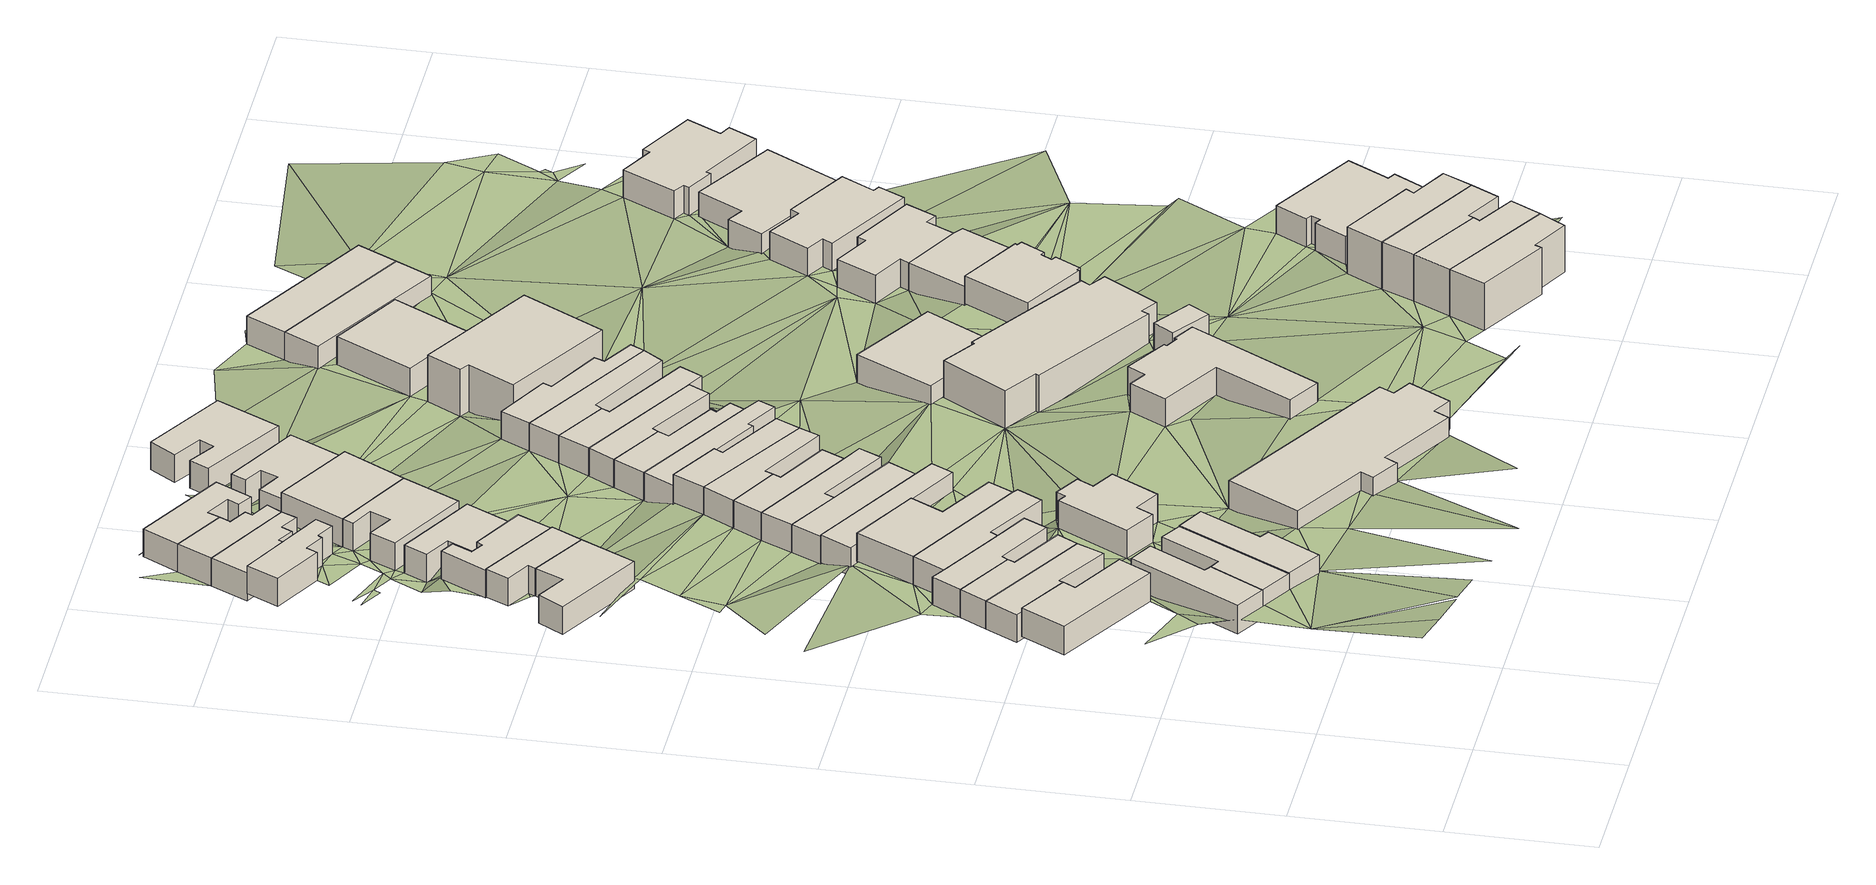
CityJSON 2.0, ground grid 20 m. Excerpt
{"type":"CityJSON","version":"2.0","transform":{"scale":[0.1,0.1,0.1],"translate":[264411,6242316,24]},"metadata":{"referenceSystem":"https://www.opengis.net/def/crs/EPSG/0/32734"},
"CityObjects":{
"building1":{"type":"Building","attributes":{"address":"71 Roberts Road Woodstock 7925 Cape Town","building":"house","building:levels":1,"building_height":4.1,"plus_code":"4FRW3F82+VGG","ground_height":31.85,"roof_height":35.95},"geometry":[{"type":"Solid","lod":"1","boundaries":[[[[0,1,2,3]],[[1,4,5,2]],[[4,6,7,5]],[[6,8,9,7]],[[8,10,11,9]],[[10,0,3,11]],[[3,2,5,7,9,11]],[[10,8,6,4,1,0]]]]}]},
"building2":{"type":"Building","attributes":{"address":"24 Salisbury Street Woodstock 7925 Cape Town","building":"house","building:levels":1,"building_height":4.1,"plus_code":"4FRW3F82+RHJ","ground_height":31.85,"roof_height":35.95},"geometry":[{"type":"Solid","lod":"1","boundaries":[[[[12,13,14,15]],[[13,16,17,14]],[[16,18,19,17]],[[18,20,21,19]],[[20,22,23,21]],[[22,12,15,23]],[[15,14,17,19,21,23]],[[22,20,18,16,13,12]]]]}]},
"building3":{"type":"Building","attributes":{"address":"22 Salisbury Street Woodstock 7925 Cape Town","building":"house","building:levels":1,"building_height":4.1,"plus_code":"4FRW3F82+RH3","ground_height":31.85,"roof_height":35.95},"geometry":[{"type":"Solid","lod":"1","boundaries":[[[[24,25,26,27]],[[25,28,29,26]],[[28,12,15,29]],[[12,22,23,15]],[[22,30,31,23]],[[30,24,27,31]],[[27,26,29,15,23,31]],[[30,22,12,28,25,24]]]]}]},
"building4":{"type":"Building","attributes":{"address":"69 Roberts Road Woodstock Cape Town","building":"house","building:levels":1,"building_height":4.1,"plus_code":"4FRW3F82+VGX","ground_height":30.34,"roof_height":34.44},"geometry":[{"type":"Solid","lod":"1","boundaries":[[[[32,33,34,35]],[[33,36,37,34]],[[36,38,39,37]],[[38,40,41,39]],[[40,42,43,41]],[[42,32,35,43]],[[35,34,37,39,41,43]],[[42,40,38,36,33,32]]]]}]},
"building5":{"type":"Building","attributes":{"address":"67 Roberts Road Woodstock Cape Town","building":"house","building:levels":1,"building_height":4.1,"plus_code":"4FRW3F82+WH3","ground_height":30.34,"roof_height":34.44},"geometry":[{"type":"Solid","lod":"1","boundaries":[[[[32,42,43,35]],[[42,44,45,43]],[[44,46,47,45]],[[46,48,49,47]],[[48,50,51,49]],[[50,32,35,51]],[[35,43,45,47,49,51]],[[50,48,46,44,42,32]]]]}]},
"building6":{"type":"Building","attributes":{"address":"20 Salisbury Street Woodstock 7925 Cape Town","building":"house","building:levels":1,"building_height":4.1,"plus_code":"4FRW3F82+RH9","ground_height":31.98,"roof_height":36.08},"geometry":[{"type":"Solid","lod":"1","boundaries":[[[[52,53,54,55]],[[53,56,57,54]],[[56,58,59,57]],[[58,60,61,59]],[[60,62,63,61]],[[62,52,55,63]],[[55,54,57,59,61,63]],[[62,60,58,56,53,52]]]]}]},
"building7":{"type":"Building","attributes":{"address":"65 Roberts Road Woodstock Cape Town","building":"house","building:levels":1,"building_height":4.1,"plus_code":"4FRW3F82+WHC","ground_height":30.33,"roof_height":34.43},"geometry":[{"type":"Solid","lod":"1","boundaries":[[[[50,48,49,51]],[[48,64,65,49]],[[64,66,67,65]],[[66,68,69,67]],[[68,70,71,69]],[[70,72,73,71]],[[72,74,75,73]],[[74,50,51,75]],[[51,49,65,67,69,71,73,75]],[[74,72,70,68,66,64,48,50]]]]}]},
"building8":{"type":"Building","attributes":{"address":"40 Roberts Road Woodstock Cape Town","building":"house","building:levels":1,"building_height":4.1,"plus_code":"4FRW3F92+3GX","ground_height":27.06,"roof_height":31.16},"geometry":[{"type":"Solid","lod":"1","boundaries":[[[[76,77,78,79]],[[77,80,81,78]],[[80,82,83,81]],[[82,84,85,83]],[[84,86,87,85]],[[86,76,79,87]],[[79,78,81,83,85,87]],[[86,84,82,80,77,76]]]]}]},
"building9":{"type":"Building","attributes":{"address":"63 Roberts Road Woodstock Cape Town","building":"house","building:levels":1,"building_height":4.1,"plus_code":"4FRW3F82+WHQ","ground_height":30.33,"roof_height":34.43},"geometry":[{"type":"Solid","lod":"1","boundaries":[[[[72,70,71,73]],[[70,88,89,71]],[[88,90,91,89]],[[90,92,93,91]],[[92,94,95,93]],[[94,96,97,95]],[[96,72,73,97]],[[73,71,89,91,93,95,97]],[[96,94,92,90,88,70,72]]]]}]},
"building10":{"type":"Building","attributes":{"address":"35 Beacontree Lane Woodstock Cape Town","building":"yes","building:levels":1,"building_height":4.1,"plus_code":"4FRW3F82+VJF","ground_height":31.98,"roof_height":36.08},"geometry":[{"type":"Solid","lod":"1","boundaries":[[[[98,99,100,101]],[[99,102,103,100]],[[102,104,105,103]],[[104,106,107,105]],[[106,108,109,107]],[[108,110,111,109]],[[110,112,113,111]],[[112,114,115,113]],[[114,116,117,115]],[[116,98,101,117]],[[101,100,103,105,107,109,111,113,115,117]],[[116,114,112,110,108,106,104,102,99,98]]]]}]},
"building11":{"type":"Building","attributes":{"address":"61 Roberts Road Woodstock Cape Town","building":"house","building:levels":1,"building_height":4.1,"plus_code":"4FRW3F82+XH5","ground_height":30.33,"roof_height":34.43},"geometry":[{"type":"Solid","lod":"1","boundaries":[[[[96,94,95,97]],[[94,118,119,95]],[[118,120,121,119]],[[120,122,123,121]],[[122,124,125,123]],[[124,126,127,125]],[[126,96,97,127]],[[97,95,119,121,123,125,127]],[[126,124,122,120,118,94,96]]]]}]},
"building12":{"type":"Building","attributes":{"address":"38 Roberts Road Woodstock Cape Town","building":"house","building:levels":1,"building_height":4.1,"plus_code":"4FRW3F92+4HC","ground_height":27.06,"roof_height":31.16},"geometry":[{"type":"Solid","lod":"1","boundaries":[[[[76,128,129,79]],[[128,130,131,129]],[[130,132,133,131]],[[132,134,135,133]],[[134,77,78,135]],[[77,76,79,78]],[[79,129,131,133,135,78]],[[77,134,132,130,128,76]]]]}]},
"building13":{"type":"Building","attributes":{"address":"36 Roberts Road Woodstock Cape Town","building":"house","building:levels":1,"building_height":4.1,"plus_code":"4FRW3F92+5H2","ground_height":26.89,"roof_height":30.99},"geometry":[{"type":"Solid","lod":"1","boundaries":[[[[136,137,138,139]],[[137,140,141,138]],[[140,142,143,141]],[[142,144,145,143]],[[144,146,147,145]],[[146,148,149,147]],[[148,150,151,149]],[[150,136,139,151]],[[139,138,141,143,145,147,149,151]],[[150,148,146,144,142,140,137,136]]]]}]},
"building14":{"type":"Building","attributes":{"address":"59 Roberts Road Woodstock Cape Town","building":"house","building:levels":1,"building_height":4.1,"plus_code":"4FRW3F82+XJJ","ground_height":28.74,"roof_height":32.84},"geometry":[{"type":"Solid","lod":"1","boundaries":[[[[152,153,154,155]],[[153,156,157,154]],[[156,158,159,157]],[[158,160,161,159]],[[160,162,163,161]],[[162,164,165,163]],[[164,166,167,165]],[[166,152,155,167]],[[155,154,157,159,161,163,165,167]],[[166,164,162,160,158,156,153,152]]]]}]},
"building15":{"type":"Building","attributes":{"address":"57 Roberts Road Woodstock Cape Town","building":"house","building:levels":1,"building_height":4.1,"plus_code":"4FRW3F82+XJW","ground_height":28.52,"roof_height":32.62},"geometry":[{"type":"Solid","lod":"1","boundaries":[[[[168,169,170,171]],[[169,172,173,170]],[[172,174,175,173]],[[174,176,177,175]],[[176,168,171,177]],[[171,170,173,175,177]],[[176,174,172,169,168]]]]}]},
"building16":{"type":"Building","attributes":{"address":"Kitchener Road Woodstock Cape Town","building":"house","building:levels":1,"building_height":4.1,"plus_code":"4FRW3F92+6GX","ground_height":25.27,"roof_height":29.37},"geometry":[{"type":"Solid","lod":"1","boundaries":[[[[178,179,180,181]],[[179,182,183,180]],[[182,184,185,183]],[[184,186,187,185]],[[186,188,189,187]],[[188,190,191,189]],[[190,192,193,191]],[[192,194,195,193]],[[194,178,181,195]],[[181,180,183,185,187,189,191,193,195]],[[194,192,190,188,186,184,182,179,178]]]]}]},
"building17":{"type":"Building","attributes":{"address":"All Saints Church 44 Roodebloem Road Woodstock Cape Town","building":"church","building:levels":1,"amenity":"place_of_worship","building_height":4.1,"plus_code":"4FRW3F82+QMQ","ground_height":31.98,"roof_height":36.08},"geometry":[{"type":"Solid","lod":"1","boundaries":[[[[196,197,198,199]],[[197,200,201,198]],[[200,202,203,201]],[[202,204,205,203]],[[204,206,207,205]],[[206,208,209,207]],[[208,210,211,209]],[[210,212,213,211]],[[212,214,215,213]],[[214,216,217,215]],[[216,218,219,217]],[[218,196,199,219]],[[199,198,201,203,205,207,209,211,213,215,217,219]],[[218,216,214,212,210,208,206,204,202,200,197,196]]]]}]},
"building18":{"type":"Building","attributes":{"address":"34 Roberts Road Woodstock Cape Town","building":"house","building:levels":1,"building_height":4.1,"plus_code":"4FRW3F92+5H8","ground_height":25.27,"roof_height":29.37},"geometry":[{"type":"Solid","lod":"1","boundaries":[[[[220,221,222,223]],[[221,224,225,222]],[[224,226,227,225]],[[226,228,229,227]],[[228,230,231,229]],[[230,220,223,231]],[[223,222,225,227,229,231]],[[230,228,226,224,221,220]]]]}]},
"building19":{"type":"Building","attributes":{"address":"55 Roberts Road Woodstock Cape Town","building":"house","building:levels":1,"building_height":4.1,"plus_code":"4FRW3F92+2J8","ground_height":28.52,"roof_height":32.62},"geometry":[{"type":"Solid","lod":"1","boundaries":[[[[176,174,175,177]],[[174,232,233,175]],[[232,234,235,233]],[[234,236,237,235]],[[236,238,239,237]],[[238,240,241,239]],[[240,176,177,241]],[[177,175,233,235,237,239,241]],[[240,238,236,234,232,174,176]]]]}]},
"building20":{"type":"Building","attributes":{"address":"Kitchener Road Woodstock Cape Town","building":"house","building:levels":1,"building_height":4.1,"plus_code":"4FRW3F92+7G9","ground_height":24.16,"roof_height":28.26},"geometry":[{"type":"Solid","lod":"1","boundaries":[[[[242,243,244,245]],[[243,246,247,244]],[[246,248,249,247]],[[248,250,251,249]],[[250,252,253,251]],[[252,254,255,253]],[[254,256,257,255]],[[256,242,245,257]],[[245,244,247,249,251,253,255,257]],[[256,254,252,250,248,246,243,242]]]]}]},
"building21":{"type":"Building","attributes":{"address":"53 Roberts Road Woodstock Cape Town","building":"house","building:levels":1,"building_height":4.1,"plus_code":"4FRW3F92+2JH","ground_height":28.52,"roof_height":32.62},"geometry":[{"type":"Solid","lod":"1","boundaries":[[[[240,238,239,241]],[[238,258,259,239]],[[258,260,261,259]],[[260,262,263,261]],[[262,264,265,263]],[[264,240,241,265]],[[241,239,259,261,263,265]],[[264,262,260,258,238,240]]]]}]},
"building22":{"type":"Building","attributes":{"address":"Kitchener Road Woodstock Cape Town","building":"house","building:levels":1,"building_height":4.1,"plus_code":"4FRW3F92+7HF","ground_height":24.16,"roof_height":28.26},"geometry":[{"type":"Solid","lod":"1","boundaries":[[[[266,242,245,267]],[[242,256,257,245]],[[256,268,269,257]],[[268,270,271,269]],[[270,272,273,271]],[[272,274,275,273]],[[274,276,277,275]],[[276,266,267,277]],[[267,245,257,269,271,273,275,277]],[[276,274,272,270,268,256,242,266]]]]}]},
"building23":{"type":"Building","attributes":{"address":"32 Roberts Road Woodstock Cape Town","building":"house","building:levels":1,"building_height":4.1,"plus_code":"4FRW3F92+5HX","ground_height":25.27,"roof_height":29.37},"geometry":[{"type":"Solid","lod":"1","boundaries":[[[[278,279,280,281]],[[279,282,283,280]],[[282,284,285,283]],[[284,286,287,285]],[[286,288,289,287]],[[288,290,291,289]],[[290,292,293,291]],[[292,278,281,293]],[[281,280,283,285,287,289,291,293]],[[292,290,288,286,284,282,279,278]]]]}]},
"building24":{"type":"Building","attributes":{"address":"51 Roberts Road Woodstock Cape Town","building":"house","building:levels":1,"building_height":4.1,"plus_code":"4FRW3F92+2JX","ground_height":28.52,"roof_height":32.62},"geometry":[{"type":"Solid","lod":"1","boundaries":[[[[264,262,263,265]],[[262,294,295,263]],[[294,296,297,295]],[[296,298,299,297]],[[298,300,301,299]],[[300,264,265,301]],[[265,263,295,297,299,301]],[[300,298,296,294,262,264]]]]}]},
"building25":{"type":"Building","attributes":{"address":"Kitchener Road Woodstock Cape Town","building":"house","building:levels":1,"building_height":4.1,"plus_code":"4FRW3F92+7HW","ground_height":24.16,"roof_height":28.26},"geometry":[{"type":"Solid","lod":"1","boundaries":[[[[266,276,277,267]],[[276,302,303,277]],[[302,304,305,303]],[[304,306,307,305]],[[306,308,309,307]],[[308,310,311,309]],[[310,312,313,311]],[[312,266,267,313]],[[267,277,303,305,307,309,311,313]],[[312,310,308,306,304,302,276,266]]]]}]},
"building26":{"type":"Building","attributes":{"address":"49 Roberts Road Woodstock Cape Town","building":"house","building:levels":1,"building_height":4.1,"plus_code":"4FRW3F92+3M3","ground_height":28.52,"roof_height":32.62},"geometry":[{"type":"Solid","lod":"1","boundaries":[[[[300,298,299,301]],[[298,314,315,299]],[[314,316,317,315]],[[316,318,319,317]],[[318,320,321,319]],[[320,300,301,321]],[[301,299,315,317,319,321]],[[320,318,316,314,298,300]]]]}]},
"building27":{"type":"Building","attributes":{"address":"30 Roberts Road Woodstock Cape Town","building":"house","building:levels":1,"building_height":4.1,"plus_code":"4FRW3F92+6JF","ground_height":25.27,"roof_height":29.37},"geometry":[{"type":"Solid","lod":"1","boundaries":[[[[278,322,323,281]],[[322,324,325,323]],[[324,279,280,325]],[[279,278,281,280]],[[281,323,325,280]],[[279,324,322,278]]]]}]},
"building28":{"type":"Building","attributes":{"address":"47 Roberts Road Woodstock Cape Town","building":"house","building:levels":1,"building_height":4.1,"plus_code":"4FRW3F92+3MF","ground_height":26.89,"roof_height":30.99},"geometry":[{"type":"Solid","lod":"1","boundaries":[[[[326,327,328,329]],[[327,330,331,328]],[[330,332,333,331]],[[332,334,335,333]],[[334,336,337,335]],[[336,338,339,337]],[[338,340,341,339]],[[340,342,343,341]],[[342,344,345,343]],[[344,326,329,345]],[[329,328,331,333,335,337,339,341,343,345]],[[344,342,340,338,336,334,332,330,327,326]]]]}]},
"building29":{"type":"Building","attributes":{"address":"45 Roberts Road Woodstock Cape Town","building":"house","building:levels":1,"building_height":4.1,"plus_code":"4FRW3F92+3MP","ground_height":26.89,"roof_height":30.99},"geometry":[{"type":"Solid","lod":"1","boundaries":[[[[344,342,343,345]],[[342,346,347,343]],[[346,348,349,347]],[[348,350,351,349]],[[350,352,353,351]],[[352,354,355,353]],[[354,356,357,355]],[[356,344,345,357]],[[345,343,347,349,351,353,355,357]],[[356,354,352,350,348,346,342,344]]]]}]},
"building30":{"type":"Building","attributes":{"address":"Rectory 42 Roodebloem Road Woodstock Cape Town","building":"house","building:levels":1,"building_height":4.1,"plus_code":"4FRW3F82+RQF","ground_height":31.95,"roof_height":36.05},"geometry":[{"type":"Solid","lod":"1","boundaries":[[[[358,359,360,361]],[[359,362,363,360]],[[362,364,365,363]],[[364,366,367,365]],[[366,368,369,367]],[[368,370,371,369]],[[370,372,373,371]],[[372,374,375,373]],[[374,376,377,375]],[[376,378,379,377]],[[378,380,381,379]],[[380,358,361,381]],[[361,360,363,365,367,369,371,373,375,377,379,381]],[[380,378,376,374,372,370,368,366,364,362,359,358]]]]}]},
"building31":{"type":"Building","attributes":{"address":"28 Roberts Road Woodstock Cape Town","building":"house","building:levels":1,"building_height":4.1,"plus_code":"4FRW3F92+7J4","ground_height":24.44,"roof_height":28.54},"geometry":[{"type":"Solid","lod":"1","boundaries":[[[[382,383,384,385]],[[383,386,387,384]],[[386,388,389,387]],[[388,390,391,389]],[[390,392,393,391]],[[392,394,395,393]],[[394,396,397,395]],[[396,382,385,397]],[[385,384,387,389,391,393,395,397]],[[396,394,392,390,388,386,383,382]]]]}]},
"building32":{"type":"Building","attributes":{"address":"43 Roberts Road Woodstock Cape Town","building":"house","building:levels":1,"building_height":4.1,"plus_code":"4FRW3F92+4M5","ground_height":26.89,"roof_height":30.99},"geometry":[{"type":"Solid","lod":"1","boundaries":[[[[356,354,355,357]],[[354,398,399,355]],[[398,400,401,399]],[[400,402,403,401]],[[402,404,405,403]],[[404,356,357,405]],[[357,355,399,401,403,405]],[[404,402,400,398,354,356]]]]}]},
"building33":{"type":"Building","attributes":{"address":"41 Roberts Road Woodstock Cape Town","building":"house","building:levels":1,"building_height":4.1,"plus_code":"4FRW3F92+4P3","ground_height":26.89,"roof_height":30.99},"geometry":[{"type":"Solid","lod":"1","boundaries":[[[[404,402,403,405]],[[402,406,407,403]],[[406,408,409,407]],[[408,410,411,409]],[[410,412,413,411]],[[412,414,415,413]],[[414,404,405,415]],[[405,403,407,409,411,413,415]],[[414,412,410,408,406,402,404]]]]}]},
"building34":{"type":"Building","attributes":{"address":"26 Roberts Road Woodstock Cape Town","building":"house","building:levels":1,"building_height":4.1,"plus_code":"4FRW3F92+7MW","ground_height":24.44,"roof_height":28.54},"geometry":[{"type":"Solid","lod":"1","boundaries":[[[[416,417,418,419]],[[417,420,421,418]],[[420,422,423,421]],[[422,424,425,423]],[[424,426,427,425]],[[426,428,429,427]],[[428,430,431,429]],[[430,416,419,431]],[[419,418,421,423,425,427,429,431]],[[430,428,426,424,422,420,417,416]]]]}]},
"building35":{"type":"Building","attributes":{"address":"39 Roberts Road Woodstock Cape Town","building":"house","building:levels":1,"building_height":4.1,"plus_code":"4FRW3F92+4PJ","ground_height":26.89,"roof_height":30.99},"geometry":[{"type":"Solid","lod":"1","boundaries":[[[[414,412,413,415]],[[412,432,433,413]],[[432,434,435,433]],[[434,436,437,435]],[[436,438,439,437]],[[438,414,415,439]],[[415,413,433,435,437,439]],[[438,436,434,432,412,414]]]]}]},
"building36":{"type":"Building","attributes":{"address":"Haldale Roodebloem Road Woodstock Cape Town","building":"church","building:levels":1.5,"building:use":"house","building_height":5.5,"plus_code":"4FRW3F82+WQP","ground_height":30.49,"roof_height":35.99},"geometry":[{"type":"Solid","lod":"1","boundaries":[[[[440,441,442,443]],[[441,444,445,442]],[[444,446,447,445]],[[446,448,449,447]],[[448,450,451,449]],[[450,452,453,451]],[[452,454,455,453]],[[454,456,457,455]],[[456,458,459,457]],[[458,460,461,459]],[[460,462,463,461]],[[462,440,443,463]],[[443,442,445,447,449,451,453,455,457,459,461,463]],[[462,460,458,456,454,452,450,448,446,444,441,440]]]]}]},
"building37":{"type":"Building","attributes":{"building":"garage","building:levels":1,"building_height":4.1,"plus_code":"4FRW3F82+VRF","ground_height":32.04,"roof_height":36.14},"geometry":[{"type":"Solid","lod":"1","boundaries":[[[[464,465,466,467]],[[465,468,469,466]],[[468,470,471,469]],[[470,464,467,471]],[[467,466,469,471]],[[470,468,465,464]]]]}]},
"building38":{"type":"Building","attributes":{"address":"37 Roberts Road Woodstock Cape Town","building":"house","building:levels":1,"building_height":4.1,"plus_code":"4FRW3F92+4PW","ground_height":26.89,"roof_height":30.99},"geometry":[{"type":"Solid","lod":"1","boundaries":[[[[438,436,437,439]],[[436,472,473,437]],[[472,474,475,473]],[[474,476,477,475]],[[476,478,479,477]],[[478,480,481,479]],[[480,482,483,481]],[[482,438,439,483]],[[439,437,473,475,477,479,481,483]],[[482,480,478,476,474,472,436,438]]]]}]},
"building39":{"type":"Building","attributes":{"address":"YogaWednesdays Roodebloem Road Cape Town","building":"yes","building:levels":1,"building_height":4.1,"plus_code":"4FRW3F82+XQP","ground_height":28.93,"roof_height":33.03},"geometry":[{"type":"Solid","lod":"1","boundaries":[[[[484,485,486,487]],[[485,488,489,486]],[[488,490,491,489]],[[490,484,487,491]],[[487,486,489,491]],[[490,488,485,484]]]]}]},
"building40":{"type":"Building","attributes":{"address":"75 Roodebloem Road Woodstock Cape Town","building":"house","building:levels":2,"building_height":6.9,"plus_code":"4FRW3F82+PVH","ground_height":33.43,"roof_height":40.33},"geometry":[{"type":"Solid","lod":"1","boundaries":[[[[492,493,494,495]],[[493,496,497,494]],[[496,498,499,497]],[[498,500,501,499]],[[500,502,503,501]],[[502,492,495,503]],[[495,494,497,499,501,503]],[[502,500,498,496,493,492]]]]}]},
"building41":{"type":"Building","attributes":{"address":"35 Roberts Road Woodstock Cape Town","building":"house","building:levels":2,"building_height":6.9,"plus_code":"4FRW3F92+5Q6","ground_height":25.82,"roof_height":32.72},"geometry":[{"type":"Solid","lod":"1","boundaries":[[[[504,505,506,507]],[[505,508,509,506]],[[508,510,511,509]],[[510,512,513,511]],[[512,514,515,513]],[[514,504,507,515]],[[507,506,509,511,513,515]],[[514,512,510,508,505,504]]]]}]},
"building42":{"type":"Building","attributes":{"address":"73 Roodebloem Road Woodstock 7925 Cape Town","building":"house","building:levels":2,"building_height":6.9,"plus_code":"4FRW3F82+PWR","ground_height":33.43,"roof_height":40.33},"geometry":[{"type":"Solid","lod":"1","boundaries":[[[[516,492,495,517]],[[492,502,503,495]],[[502,518,519,503]],[[518,520,521,519]],[[520,522,523,521]],[[522,516,517,523]],[[517,495,503,519,521,523]],[[522,520,518,502,492,516]]]]}]},
"building43":{"type":"Building","attributes":{"address":"71 Roodebloem Road Woodstock 7925 Cape Town","building":"house","building:levels":2,"building_height":6.9,"plus_code":"4FRW3F82+QW6","ground_height":33.43,"roof_height":40.33},"geometry":[{"type":"Solid","lod":"1","boundaries":[[[[516,522,523,517]],[[522,524,525,523]],[[524,526,527,525]],[[526,528,529,527]],[[528,530,531,529]],[[530,516,517,531]],[[517,523,525,527,529,531]],[[530,528,526,524,522,516]]]]}]},
"building44":{"type":"Building","attributes":{"address":"40 Roodebloem Road Woodstock Cape Town","building":"house","building:levels":1,"building_height":4.1,"plus_code":"4FRW3F82+WVR","ground_height":30.66,"roof_height":34.76},"geometry":[{"type":"Solid","lod":"1","boundaries":[[[[532,533,534,535]],[[533,536,537,534]],[[536,538,539,537]],[[538,540,541,539]],[[540,542,543,541]],[[542,544,545,543]],[[544,546,547,545]],[[546,548,549,547]],[[548,550,551,549]],[[550,552,553,551]],[[552,554,555,553]],[[554,532,535,555]],[[535,534,537,539,541,543,545,547,549,551,553,555]],[[554,552,550,548,546,544,542,540,538,536,533,532]]]]}]},
"building45":{"type":"Building","attributes":{"address":"33 Roberts Road Woodstock Cape Town","building":"house","building:levels":1,"building_height":4.1,"plus_code":"4FRW3F92+6QF","ground_height":25.82,"roof_height":29.92},"geometry":[{"type":"Solid","lod":"1","boundaries":[[[[556,557,558,559]],[[557,560,561,558]],[[560,562,563,561]],[[562,556,559,563]],[[559,558,561,563]],[[562,560,557,556]]]]}]},
"building46":{"type":"Building","attributes":{"address":"69 Roodebloem Road Woodstock Cape Town","building":"house","building:levels":2,"building_height":6.9,"plus_code":"4FRW3F82+QWG","ground_height":33.43,"roof_height":40.33},"geometry":[{"type":"Solid","lod":"1","boundaries":[[[[530,528,529,531]],[[528,564,565,529]],[[564,566,567,565]],[[566,568,569,567]],[[568,570,571,569]],[[570,530,531,571]],[[531,529,565,567,569,571]],[[570,568,566,564,528,530]]]]}]},
"building47":{"type":"Building","attributes":{"address":"38 Roodebloem Road Woodstock Cape Town","building":"house","building:levels":1,"building_height":4.1,"plus_code":"4FRW3F82+XVG","ground_height":29.06,"roof_height":33.16},"geometry":[{"type":"Solid","lod":"1","boundaries":[[[[572,573,574,575]],[[573,576,577,574]],[[576,578,579,577]],[[578,580,581,579]],[[580,582,583,581]],[[582,572,575,583]],[[575,574,577,579,581,583]],[[582,580,578,576,573,572]]]]}]},
"building48":{"type":"Building","attributes":{"address":"59 Roodebloem Road Woodstock Cape Town","building":"house","building:levels":1,"building_height":4.1,"plus_code":"4FRW3F82+RX6","ground_height":32.31,"roof_height":36.41},"geometry":[{"type":"Solid","lod":"1","boundaries":[[[[584,585,586,587]],[[585,588,589,586]],[[588,590,591,589]],[[590,592,593,591]],[[592,594,595,593]],[[594,596,597,595]],[[596,598,599,597]],[[598,600,601,599]],[[600,602,603,601]],[[602,604,605,603]],[[604,606,607,605]],[[606,584,587,607]],[[587,586,589,591,593,595,597,599,601,603,605,607]],[[606,604,602,600,598,596,594,592,590,588,585,584]]]]}]},
"building49":{"type":"Building","attributes":{"address":"31 Roberts Road Woodstock Cape Town","building":"house","building:levels":1,"building_height":4.1,"plus_code":"4FRW3F92+6RR","ground_height":24.73,"roof_height":28.83},"geometry":[{"type":"Solid","lod":"1","boundaries":[[[[608,609,610,611]],[[609,612,613,610]],[[612,614,615,613]],[[614,608,611,615]],[[611,610,613,615]],[[614,612,609,608]]]]}]},
"building50":{"type":"Building","attributes":{"address":"36 Roodebloem Road Woodstock Cape Town","building":"house","building:levels":1,"building_height":4.1,"plus_code":"4FRW3F92+2V5","ground_height":29.06,"roof_height":33.16},"geometry":[{"type":"Solid","lod":"1","boundaries":[[[[582,580,581,583]],[[580,616,617,581]],[[616,618,619,617]],[[618,620,621,619]],[[620,622,623,621]],[[622,624,625,623]],[[624,626,627,625]],[[626,628,629,627]],[[628,630,631,629]],[[630,582,583,631]],[[583,581,617,619,621,623,625,627,629,631]],[[630,628,626,624,622,620,618,616,580,582]]]]}]},
"building51":{"type":"Building","attributes":{"address":"29 Roberts Road Woodstock Cape Town","building":"house","building:levels":1,"building_height":4.1,"plus_code":"4FRW3F92+7R7","ground_height":24.73,"roof_height":28.83},"geometry":[{"type":"Solid","lod":"1","boundaries":[[[[608,614,615,611]],[[614,632,633,615]],[[632,634,635,633]],[[634,608,611,635]],[[611,615,633,635]],[[634,632,614,608]]]]}]},
"building52":{"type":"Building","attributes":{"address":"34 Woodstock Cape Town","building":"house","building:levels":1,"building_height":4.1,"plus_code":"4FRW3F92+2WV","ground_height":29.06,"roof_height":33.16},"geometry":[{"type":"Solid","lod":"1","boundaries":[[[[636,637,638,639]],[[637,640,641,638]],[[640,642,643,641]],[[642,644,645,643]],[[644,646,647,645]],[[646,648,649,647]],[[648,650,651,649]],[[650,652,653,651]],[[652,654,655,653]],[[654,636,639,655]],[[639,638,641,643,645,647,649,651,653,655]],[[654,652,650,648,646,644,642,640,637,636]]]]}]},
"building53":{"type":"Building","attributes":{"address":"32 Roodebloem Road Woodstock Cape Town","building":"yes","building:levels":1,"building_height":4.1,"plus_code":"4FRW3F92+3WH","ground_height":27.61,"roof_height":31.71},"geometry":[{"type":"Solid","lod":"1","boundaries":[[[[656,657,658,659]],[[657,660,661,658]],[[660,662,663,661]],[[662,664,665,663]],[[664,666,667,665]],[[666,656,659,667]],[[659,658,661,663,665,667]],[[666,664,662,660,657,656]]]]}]},
"building54":{"type":"Building","attributes":{"address":"30 Roodebloem Road Woodstock Cape Town","building":"yes","building:levels":1,"building_height":4.1,"plus_code":"4FRW3F92+4X7","ground_height":28.44,"roof_height":32.54},"geometry":[{"type":"Solid","lod":"1","boundaries":[[[[668,669,670,671]],[[669,672,673,670]],[[672,674,675,673]],[[674,676,677,675]],[[676,678,679,677]],[[678,680,681,679]],[[680,682,683,681]],[[682,684,685,683]],[[684,686,687,685]],[[686,688,689,687]],[[688,690,691,689]],[[690,668,671,691]],[[671,670,673,675,677,679,681,683,685,687,689,691]],[[690,688,686,684,682,680,678,676,674,672,669,668]]]]}]},
"terrain1":{"type":"TINRelief","geometry":[{"type":"CompositeSurface","lod":"1","boundaries":[[[692,693,694]],[[692,694,695]],[[696,692,697]],[[696,698,699]],[[700,701,692]],[[702,698,703]],[[697,692,704]],[[698,696,703]],[[705,701,700]],[[692,701,704]],[[18,703,696]],[[706,707,8]],[[706,8,6]],[[703,18,1]],[[706,6,4]],[[706,4,708]],[[16,13,12]],[[1,18,4]],[[50,74,709]],[[12,28,16]],[[710,711,701]],[[712,708,4]],[[713,709,714]],[[712,4,18]],[[74,96,709]],[[28,715,16]],[[18,16,712]],[[96,74,72]],[[716,701,717]],[[112,712,16]],[[16,715,112]],[[718,719,714]],[[717,701,711]],[[96,714,709]],[[48,46,720]],[[721,712,112]],[[720,64,48]],[[62,722,716]],[[723,718,724]],[[114,112,715]],[[715,52,114]],[[717,62,716]],[[725,64,720]],[[726,727,711]],[[52,62,114]],[[721,112,110]],[[96,126,714]],[[110,720,721]],[[162,718,714]],[[728,729,730]],[[70,68,88]],[[717,711,731]],[[720,110,725]],[[98,114,62]],[[724,718,240]],[[196,62,717]],[[116,114,98]],[[134,132,732]],[[726,733,727]],[[176,718,162]],[[68,725,110]],[[134,732,77]],[[727,731,711]],[[90,88,68]],[[98,62,196]],[[718,176,240]],[[68,110,90]],[[264,729,724]],[[108,106,110]],[[734,130,735]],[[110,106,90]],[[196,99,98]],[[735,736,734]],[[106,104,90]],[[737,738,739]],[[240,264,724]],[[729,300,730]],[[740,124,122]],[[102,99,104]],[[736,735,226]],[[90,104,92]],[[741,742,743]],[[744,122,120]],[[743,742,745]],[[745,226,735]],[[746,739,747]],[[226,748,736]],[[76,730,300]],[[120,118,744]],[[92,118,94]],[[749,745,742]],[[749,226,745]],[[739,748,747]],[[729,264,300]],[[224,748,226]],[[750,740,122]],[[751,752,733]],[[224,290,748]],[[747,748,290]],[[753,733,752]],[[182,754,186]],[[750,122,744]],[[186,184,182]],[[754,755,186]],[[750,744,118]],[[747,290,288]],[[376,99,196]],[[755,747,288]],[[344,128,76]],[[320,76,300]],[[266,756,242]],[[290,224,757]],[[174,758,232]],[[186,755,190]],[[99,448,104]],[[190,188,186]],[[755,288,282]],[[448,92,104]],[[755,282,190]],[[759,760,194]],[[448,118,92]],[[286,282,288]],[[320,344,76]],[[137,128,761]],[[759,194,192]],[[190,282,279]],[[757,224,762]],[[192,190,279]],[[232,758,763]],[[764,282,286]],[[758,765,766]],[[767,768,196]],[[769,196,768]],[[750,118,448]],[[759,192,770]],[[770,771,759]],[[279,770,192]],[[196,769,376]],[[772,773,752]],[[344,761,128]],[[758,766,763]],[[258,262,260]],[[761,762,137]],[[294,262,258]],[[99,376,374]],[[448,766,750]],[[279,774,770]],[[276,274,272]],[[762,761,757]],[[448,99,374]],[[236,258,238]],[[774,775,770]],[[296,294,258]],[[776,272,270]],[[777,276,272]],[[778,302,276]],[[777,272,776]],[[775,774,776]],[[777,778,276]],[[296,258,236]],[[356,761,344]],[[316,779,318]],[[776,780,777]],[[767,781,782]],[[766,783,763]],[[784,768,767]],[[776,774,394]],[[394,780,776]],[[761,356,404]],[[236,763,783]],[[779,316,785]],[[757,761,438]],[[786,787,788]],[[772,789,782]],[[768,378,769]],[[790,757,438]],[[388,780,394]],[[791,792,779]],[[783,766,448]],[[769,378,376]],[[236,783,296]],[[414,761,404]],[[388,787,780]],[[394,793,388]],[[791,779,785]],[[772,794,789]],[[452,448,374]],[[787,388,386]],[[388,793,390]],[[787,386,788]],[[795,790,796]],[[438,761,414]],[[370,374,372]],[[767,782,797]],[[452,450,448]],[[370,452,374]],[[428,788,386]],[[797,784,767]],[[798,799,296]],[[785,799,800]],[[790,482,796]],[[428,801,788]],[[791,785,800]],[[354,352,802]],[[782,789,803]],[[804,791,800]],[[438,482,790]],[[802,398,354]],[[448,446,783]],[[798,296,783]],[[386,805,428]],[[798,800,799]],[[797,782,803]],[[465,452,370]],[[398,802,806]],[[802,807,808]],[[795,796,505]],[[808,809,810]],[[811,784,470]],[[441,783,446]],[[470,784,797]],[[465,370,368]],[[808,806,802]],[[430,428,805]],[[800,798,810]],[[368,366,364]],[[810,806,808]],[[505,796,482]],[[368,364,362]],[[362,468,368]],[[446,444,441]],[[465,812,452]],[[798,783,485]],[[468,362,811]],[[368,468,465]],[[813,783,441]],[[814,806,810]],[[810,798,814]],[[815,816,817]],[[556,805,795]],[[482,818,819]],[[817,816,820]],[[492,803,493]],[[811,470,468]],[[482,819,505]],[[821,806,814]],[[492,797,803]],[[795,505,504]],[[822,816,815]],[[556,430,805]],[[465,464,812]],[[556,795,504]],[[508,505,819]],[[470,797,823]],[[797,492,516]],[[818,824,825]],[[826,827,812]],[[828,813,441]],[[826,812,464]],[[818,829,819]],[[464,470,823]],[[516,530,797]],[[826,464,823]],[[823,797,530]],[[816,822,830]],[[829,818,825]],[[831,798,485]],[[798,831,814]],[[832,813,533]],[[416,430,833]],[[813,828,533]],[[834,826,823]],[[825,835,829]],[[833,430,556]],[[814,831,822]],[[836,829,835]],[[823,530,570]],[[485,832,628]],[[556,504,557]],[[837,834,828]],[[822,831,830]],[[533,532,832]],[[533,828,536]],[[536,828,834]],[[833,838,416]],[[823,570,592]],[[831,485,628]],[[833,556,562]],[[834,540,536]],[[514,557,504]],[[839,840,841]],[[842,834,823]],[[843,836,830]],[[540,538,536]],[[844,840,845]],[[532,582,832]],[[843,829,836]],[[846,839,847]],[[823,592,585]],[[845,840,839]],[[832,582,628]],[[570,594,592]],[[848,594,570]],[[839,846,845]],[[584,823,585]],[[842,540,834]],[[831,642,830]],[[833,608,838]],[[544,542,546]],[[845,846,849]],[[542,548,546]],[[562,850,833]],[[514,829,843]],[[584,842,823]],[[845,849,851]],[[843,830,642]],[[848,852,594]],[[628,626,831]],[[608,634,838]],[[582,630,628]],[[590,585,592]],[[853,854,848]],[[590,588,585]],[[554,552,550]],[[550,855,554]],[[557,514,856]],[[854,853,857]],[[857,851,858]],[[852,848,854]],[[540,859,542]],[[642,831,626]],[[850,557,856]],[[850,856,833]],[[857,860,854]],[[542,861,548]],[[626,646,642]],[[842,862,540]],[[626,624,646]],[[550,548,861]],[[644,642,646]],[[855,550,861]],[[863,514,843]],[[646,624,622]],[[642,640,843]],[[540,862,859]],[[863,856,514]],[[855,861,864]],[[865,864,866]],[[634,867,868]],[[842,584,869]],[[859,861,542]],[[640,870,843]],[[871,865,866]],[[622,872,646]],[[843,870,660]],[[873,870,640]],[[864,861,866]],[[622,874,872]],[[875,867,634]],[[863,876,856]],[[873,877,870]],[[874,866,872]],[[861,872,866]],[[660,676,843]],[[875,876,863]],[[674,863,843]],[[878,870,877]],[[879,660,880]],[[674,843,676]],[[875,881,867]],[[872,882,883]],[[884,885,883]],[[884,878,877]],[[676,660,680]],[[680,660,879]],[[886,872,861]],[[878,884,883]],[[883,882,878]],[[676,680,678]],[[886,882,872]],[[879,682,680]],[[875,863,887]],[[888,863,674]],[[878,882,889]],[[863,888,890]],[[889,682,879]],[[684,682,686]],[[891,881,875]],[[863,890,887]],[[674,892,888]],[[682,889,686]],[[674,672,669]],[[674,669,892]],[[893,888,892]],[[887,894,875]],[[891,875,894]],[[890,895,896]],[[887,890,896]],[[890,897,895]],[[898,896,895]],[[887,896,899]],[[887,899,894]]]}]}
},
"vertices":[
[7,525,78],[154,443,78],[154,443,120],[7,525,120],[179,487,78],[179,487,120],[102,529,78],[102,529,120],[112,546,78],[112,546,120],[41,586,78],[41,586,120],
[183,371,78],[174,377,78],[174,377,120],[183,371,120],[218,455,78],[218,455,120],[184,473,78],[184,473,120],[98,320,78],[98,320,120],[140,296,78],[140,296,120],
[271,428,78],[242,445,78],[242,445,120],[271,428,120],[197,364,78],[197,364,120],[185,271,78],[185,271,120],
[74,638,63],[49,594,63],[49,594,104],[74,638,104],[134,545,63],[134,545,104],[140,557,63],[140,557,104],[215,514,63],[215,514,104],[232,551,63],[232,551,104],
[248,579,63],[248,579,104],[173,620,63],[173,620,104],[178,630,63],[178,630,104],[95,675,63],[95,675,104],
[271,428,80],[185,271,80],[185,271,121],[271,428,121],[235,242,80],[235,242,121],[277,315,80],[277,315,121],[264,323,80],[264,323,121],[310,408,80],[310,408,121],
[183,638,63],[183,638,104],[262,596,63],[262,596,104],[279,628,63],[279,628,104],[232,653,63],[232,653,104],[138,704,63],[138,704,104],[119,715,63],[119,715,104],
[175,1175,31],[96,1219,31],[96,1219,72],[175,1175,72],[77,1180,31],[77,1180,72],[34,1203,31],[34,1203,72],[12,1168,31],[12,1168,72],[136,1100,31],[136,1100,72],
[238,663,63],[238,663,104],[326,615,63],[326,615,104],[345,649,63],[345,649,104],[338,654,63],[338,654,104],[162,748,63],[162,748,104],
[340,469,80],[377,534,80],[377,534,121],[340,469,121],[344,552,80],[344,552,121],[357,575,80],[357,575,121],[321,595,80],[321,595,121],[314,582,80],[314,582,121],[302,589,80],[302,589,121],[247,491,80],[247,491,121],[291,466,80],[291,466,121],[304,489,80],[304,489,121],
[356,688,63],[356,688,104],[275,732,63],[275,732,104],[300,777,63],[300,777,104],[270,793,63],[270,793,104],[204,828,63],[204,828,104],
[198,1217,31],[198,1217,72],[83,1280,31],[83,1280,72],[66,1248,31],[66,1248,72],[101,1229,31],[101,1229,72],
[198,1217,29],[222,1265,29],[222,1265,70],[198,1217,70],[148,1304,29],[148,1304,70],[142,1296,29],[142,1296,70],[124,1306,29],[124,1306,70],[138,1333,29],[138,1333,70],[118,1344,29],[118,1344,70],[83,1280,29],[83,1280,70],
[270,793,47],[276,805,47],[276,805,88],[270,793,88],[396,742,47],[396,742,88],[412,772,47],[412,772,88],[386,786,47],[386,786,88],[217,877,47],[217,877,88],[193,834,47],[193,834,88],[204,828,47],[204,828,88],
[217,877,45],[386,786,45],[386,786,86],[217,877,86],[408,826,45],[408,826,86],[312,878,45],[312,878,86],[238,918,45],[238,918,86],
[63,1582,13],[40,1538,13],[40,1538,54],[63,1582,54],[111,1501,13],[111,1501,54],[119,1516,13],[119,1516,54],[147,1502,13],[147,1502,54],[151,1508,13],[151,1508,54],[177,1495,13],[177,1495,54],[189,1518,13],[189,1518,54],[140,1543,13],[140,1543,54],
[389,387,80],[333,288,80],[333,288,121],[389,387,121],[440,228,80],[440,228,121],[430,210,80],[430,210,121],[470,187,80],[470,187,121],[481,205,80],[481,205,121],[590,144,80],[590,144,121],[602,165,80],[602,165,121],[629,150,80],[629,150,121],[662,208,80],[662,208,121],[635,223,80],[635,223,121],[646,243,80],[646,243,121],
[222,1265,13],[261,1338,13],[261,1338,54],[222,1265,54],[149,1397,13],[149,1397,54],[132,1365,13],[132,1365,54],[169,1345,13],[169,1345,54],[148,1304,13],[148,1304,54],
[319,891,45],[319,891,86],[418,838,45],[418,838,86],[434,869,45],[434,869,86],[406,883,45],[406,883,86],[259,961,45],[259,961,86],
[90,1633,2],[63,1582,2],[63,1582,43],[90,1633,43],[140,1543,2],[140,1543,43],[149,1558,2],[149,1558,43],[172,1545,2],[172,1545,43],[180,1560,2],[180,1560,43],[206,1546,2],[206,1546,43],[216,1567,2],[216,1567,43],
[422,914,45],[422,914,86],[347,953,45],[347,953,86],[353,964,45],[353,964,86],[281,1001,45],[281,1001,86],
[115,1681,2],[115,1681,43],[229,1588,2],[229,1588,43],[202,1602,2],[202,1602,43],[207,1612,2],[207,1612,43],[181,1626,2],[181,1626,43],[189,1641,2],[189,1641,43],
[307,1428,13],[196,1485,13],[196,1485,54],[307,1428,54],[188,1470,13],[188,1470,54],[220,1454,13],[220,1454,54],[206,1426,13],[206,1426,54],[170,1445,13],[170,1445,54],[152,1409,13],[152,1409,54],[266,1350,13],[266,1350,54],
[358,975,45],[358,975,86],[455,924,45],[455,924,86],[468,952,45],[468,952,86],[306,1044,45],[306,1044,86],
[197,1658,2],[197,1658,43],[232,1639,2],[232,1639,43],[223,1623,2],[223,1623,43],[244,1611,2],[244,1611,43],[271,1661,2],[271,1661,43],[143,1730,2],[143,1730,43],
[485,985,45],[485,985,86],[392,1036,45],[392,1036,86],[399,1048,45],[399,1048,86],[328,1087,45],[328,1087,86],
[356,1513,13],[356,1513,54],[244,1573,13],[244,1573,54],
[328,1087,29],[399,1048,29],[399,1048,70],[328,1087,70],[405,1045,29],[405,1045,70],[411,1056,29],[411,1056,70],[487,1015,29],[487,1015,70],[491,1022,29],[491,1022,70],[537,997,29],[537,997,70],[549,1020,29],[549,1020,70],[525,1034,29],[525,1034,70],[351,1129,29],[351,1129,70],
[536,1054,29],[536,1054,70],[512,1067,29],[512,1067,70],[517,1075,29],[517,1075,70],[444,1115,29],[444,1115,70],[452,1130,29],[452,1130,70],[375,1172,29],[375,1172,70],
[642,322,79],[745,502,79],[745,502,120],[642,322,120],[714,519,79],[714,519,120],[712,516,79],[712,516,120],[695,525,79],[695,525,120],[697,529,79],[697,529,120],[636,564,79],[636,564,120],[621,539,79],[621,539,120],[596,553,79],[596,553,120],[568,503,79],[568,503,120],[655,454,79],[655,454,120],[595,348,79],[595,348,120],
[356,1513,4],[397,1590,4],[397,1590,45],[356,1513,45],[290,1646,4],[290,1646,45],[279,1625,4],[279,1625,45],[306,1611,4],[306,1611,45],[294,1587,4],[294,1587,45],[260,1604,4],[260,1604,45],[244,1573,4],[244,1573,45],
[457,1138,29],[457,1138,70],[554,1084,29],[554,1084,70],[570,1113,29],[570,1113,70],[396,1208,29],[396,1208,70],
[593,1101,29],[593,1101,70],[610,1132,29],[610,1132,70],[487,1199,29],[487,1199,70],[493,1210,29],[493,1210,70],[419,1251,29],[419,1251,70],
[461,1696,4],[347,1760,4],[347,1760,45],[461,1696,45],[322,1724,4],[322,1724,45],[363,1700,4],[363,1700,45],[351,1680,4],[351,1680,45],[313,1703,4],[313,1703,45],[298,1677,4],[298,1677,45],[415,1609,4],[415,1609,45],
[500,1219,29],[500,1219,70],[620,1157,29],[620,1157,70],[640,1184,29],[640,1184,70],[441,1293,29],[441,1293,70],
[828,660,65],[657,768,65],[657,768,120],[828,660,120],[654,764,65],[654,764,120],[607,794,65],[607,794,120],[549,704,65],[549,704,120],[597,674,65],[597,674,120],[594,670,65],[594,670,120],[765,562,65],[765,562,120],[771,572,65],[771,572,120],[794,557,65],[794,557,120],[843,633,65],[843,633,120],[820,648,65],[820,648,120],
[796,516,80],[744,551,80],[744,551,121],[796,516,121],[724,523,80],[724,523,121],[777,487,80],[777,487,121],
[650,1203,29],[650,1203,70],[605,1228,29],[605,1228,70],[611,1242,29],[611,1242,70],[533,1282,29],[533,1282,70],[539,1294,29],[539,1294,70],[462,1333,29],[462,1333,70],
[767,845,49],[648,913,49],[648,913,90],[767,845,90],[592,808,49],[592,808,90],[708,743,49],[708,743,90],
[873,197,94],[847,148,94],[847,148,163],[873,197,163],[946,93,94],[946,93,163],[950,102,94],[950,102,163],[1004,75,94],[1004,75,163],[1026,110,94],[1026,110,163],
[551,1444,18],[524,1397,18],[524,1397,87],[551,1444,87],[537,1389,18],[537,1389,87],[500,1325,18],[500,1325,87],[651,1240,18],[651,1240,87],[715,1352,18],[715,1352,87],
[900,248,94],[900,248,163],[1049,152,94],[1049,152,163],[995,182,94],[995,182,163],[1001,191,94],[1001,191,163],
[1005,198,94],[1005,198,163],[1056,170,94],[1056,170,163],[1077,208,94],[1077,208,163],[921,293,94],[921,293,163],
[831,810,67],[781,720,67],[781,720,108],[831,810,108],[870,671,67],[870,671,108],[872,674,67],[872,674,108],[877,671,67],[877,671,108],[897,706,67],[897,706,108],[890,710,67],[890,710,108],[899,725,67],[899,725,108],[905,722,67],[905,722,108],[924,755,67],[924,755,108],[917,759,67],[917,759,108],[919,762,67],[919,762,108],
[559,1468,18],[660,1413,18],[660,1413,59],[559,1468,59],[719,1518,18],[719,1518,59],[617,1573,18],[617,1573,59],
[1098,248,94],[1098,248,163],[1045,276,94],[1045,276,163],[1052,287,94],[1052,287,163],[949,343,94],[949,343,163],
[831,810,51],[919,762,51],[919,762,92],[831,810,92],[926,758,51],[926,758,92],[968,839,51],[968,839,92],[955,848,51],[955,848,92],[874,890,51],[874,890,92],
[1045,452,83],[1020,409,83],[1020,409,124],[1045,452,124],[1029,404,83],[1029,404,124],[1022,391,83],[1022,391,124],[1013,396,83],[1013,396,124],[988,352,83],[988,352,124],[1083,298,83],[1083,298,124],[1076,287,83],[1076,287,124],[1115,265,83],[1115,265,124],[1147,320,83],[1147,320,124],[1136,326,83],[1136,326,124],[1168,383,83],[1168,383,124],
[633,1643,7],[607,1595,7],[607,1595,48],[633,1643,48],[800,1487,7],[800,1487,48],[827,1537,7],[827,1537,48],
[975,886,51],[975,886,92],[991,878,51],[991,878,92],[1012,919,51],[1012,919,92],[923,965,51],[923,965,92],[917,953,51],[917,953,92],[865,980,51],[865,980,92],[836,925,51],[836,925,92],[881,902,51],[881,902,92],
[856,1591,7],[856,1591,48],[662,1697,7],[662,1697,48],
[972,1060,51],[965,1048,51],[965,1048,92],[972,1060,92],[915,1076,51],[915,1076,92],[884,1021,51],[884,1021,92],[910,1007,51],[910,1007,92],[902,993,51],[902,993,92],[1027,925,51],[1027,925,92],[1046,961,51],[1046,961,92],[1037,966,51],[1037,966,92],[1062,1011,51],[1062,1011,92],
[1016,1186,36],[981,1124,36],[981,1124,77],[1016,1186,77],[958,1137,36],[958,1137,77],[931,1089,36],[931,1089,77],[1070,1011,36],[1070,1011,77],[1132,1120,36],[1132,1120,77],
[1171,1230,44],[1090,1272,44],[1090,1272,85],[1171,1230,85],[1085,1262,44],[1085,1262,85],[1037,1287,44],[1037,1287,85],[999,1214,44],[999,1214,85],[1015,1205,44],[1015,1205,85],[1011,1197,44],[1011,1197,85],[1049,1177,44],[1049,1177,85],[1052,1183,44],[1052,1183,85],[1141,1136,44],[1141,1136,85],[1162,1175,44],[1162,1175,85],[1146,1183,44],[1146,1183,85],
[93,225,99],[62,77,122],[109,64,122],[160,52,122],[98,320,99],[140,296,99],[111,373,78],[92,337,99],[166,52,122],[235,242,97],[52,430,78],[131,403,78],[185,271,99],[210,41,122],[134,545,78],[49,594,78],[140,557,78],[93,725,63],[271,28,115],[342,225,97],[215,514,78],[4,857,47],[193,834,63],[242,445,80],[277,315,97],[333,288,97],[93,975,47],[34,913,47],[248,579,80],[232,551,80],[264,323,97],[75,979,47],[105,1036,47],[262,596,80],[354,9,115],[430,210,97],[63,1130,31],[135,1092,47],[136,1100,47],[440,228,97],[93,1225,31],[470,187,95],[88,1326,31],[118,1344,31],[107,1367,13],[63,1436,13],[96,1418,13],[101,1427,13],[276,805,63],[142,1296,31],[148,1304,31],[124,1306,31],[342,725,63],[138,1333,31],[70,1448,13],[142,1423,13],[131,1411,13],[169,1345,31],[396,742,63],[500,39,112],[590,144,95],[481,205,95],[102,1484,13],[159,1455,13],[93,1725,2],[266,1350,29],[408,826,63],[172,1545,13],[149,1558,13],[342,1225,29],[261,1338,29],[418,838,63],[220,1454,16],[386,786,63],[412,772,63],[646,243,95],[595,348,95],[592,475,79],[206,1546,13],[180,1560,13],[629,150,95],[602,165,95],[244,1573,16],[216,1567,13],[229,1588,16],[223,1623,4],[232,1639,4],[405,1045,45],[244,1611,4],[635,223,95],[662,208,95],[592,808,65],[642,322,95],[485,985,49],[146,1736,2],[271,1661,4],[276,1668,4],[786,108,94],[307,1428,16],[487,1015,49],[411,1056,45],[294,1587,16],[792,92,111],[356,1513,16],[342,1475,16],[841,225,94],[592,975,49],[468,952,49],[537,997,49],[296,1705,4],[517,1075,49],[817,165,94],[491,1022,49],[397,1590,16],[554,1084,49],[512,1067,49],[536,1054,49],[525,1034,49],[549,1020,49],[745,502,80],[765,562,80],[708,743,65],[593,1101,33],[487,1199,33],[620,1157,33],[493,1210,33],[539,1294,33],[500,1325,33],[500,1219,33],[570,1113,33],[610,1132,33],[841,475,80],[533,1282,33],[611,1242,33],[794,557,80],[771,572,80],[828,660,67],[651,1240,33],[640,1184,33],[841,975,51],[767,845,67],[607,1595,18],[843,633,67],[605,1228,33],[650,1203,33],[820,648,67],[592,1725,7],[1049,152,97],[1001,191,97],[995,182,97],[1050,493,83],[841,1225,36],[1005,198,97],[1056,170,97],[1066,117,97],[1026,110,97],[1052,287,97],[1104,97,112],[719,1518,23],[1077,208,97],[1083,298,97],[1045,276,97],[1076,287,97],[926,758,67],[800,1487,23],[1098,248,97],[1090,225,97],[1106,602,69],[1115,265,97],[1090,725,69],[1104,588,83],[841,1475,23],[968,839,69],[955,848,67],[991,878,56],[818,1639,10],[692,1705,7],[1193,413,83],[931,1089,51],[975,886,56],[1027,925,56],[965,1048,56],[1012,919,56],[856,1591,23],[827,1537,23],[972,1060,56],[1070,1011,56],[1016,1186,44],[981,1124,44],[848,1697,10],[1090,975,56],[1046,961,56],[1062,1011,56],[1037,966,56],[1207,778,69],[1090,1475,28],[1051,1317,44],[1132,1120,44],[1086,1380,28],[1090,1725,11],[1093,1280,44],[1099,1290,44],[1103,1528,28],[1105,1390,28],[1103,1406,28],[1133,1354,28],[1111,1401,28],[1136,1466,28]
]}
